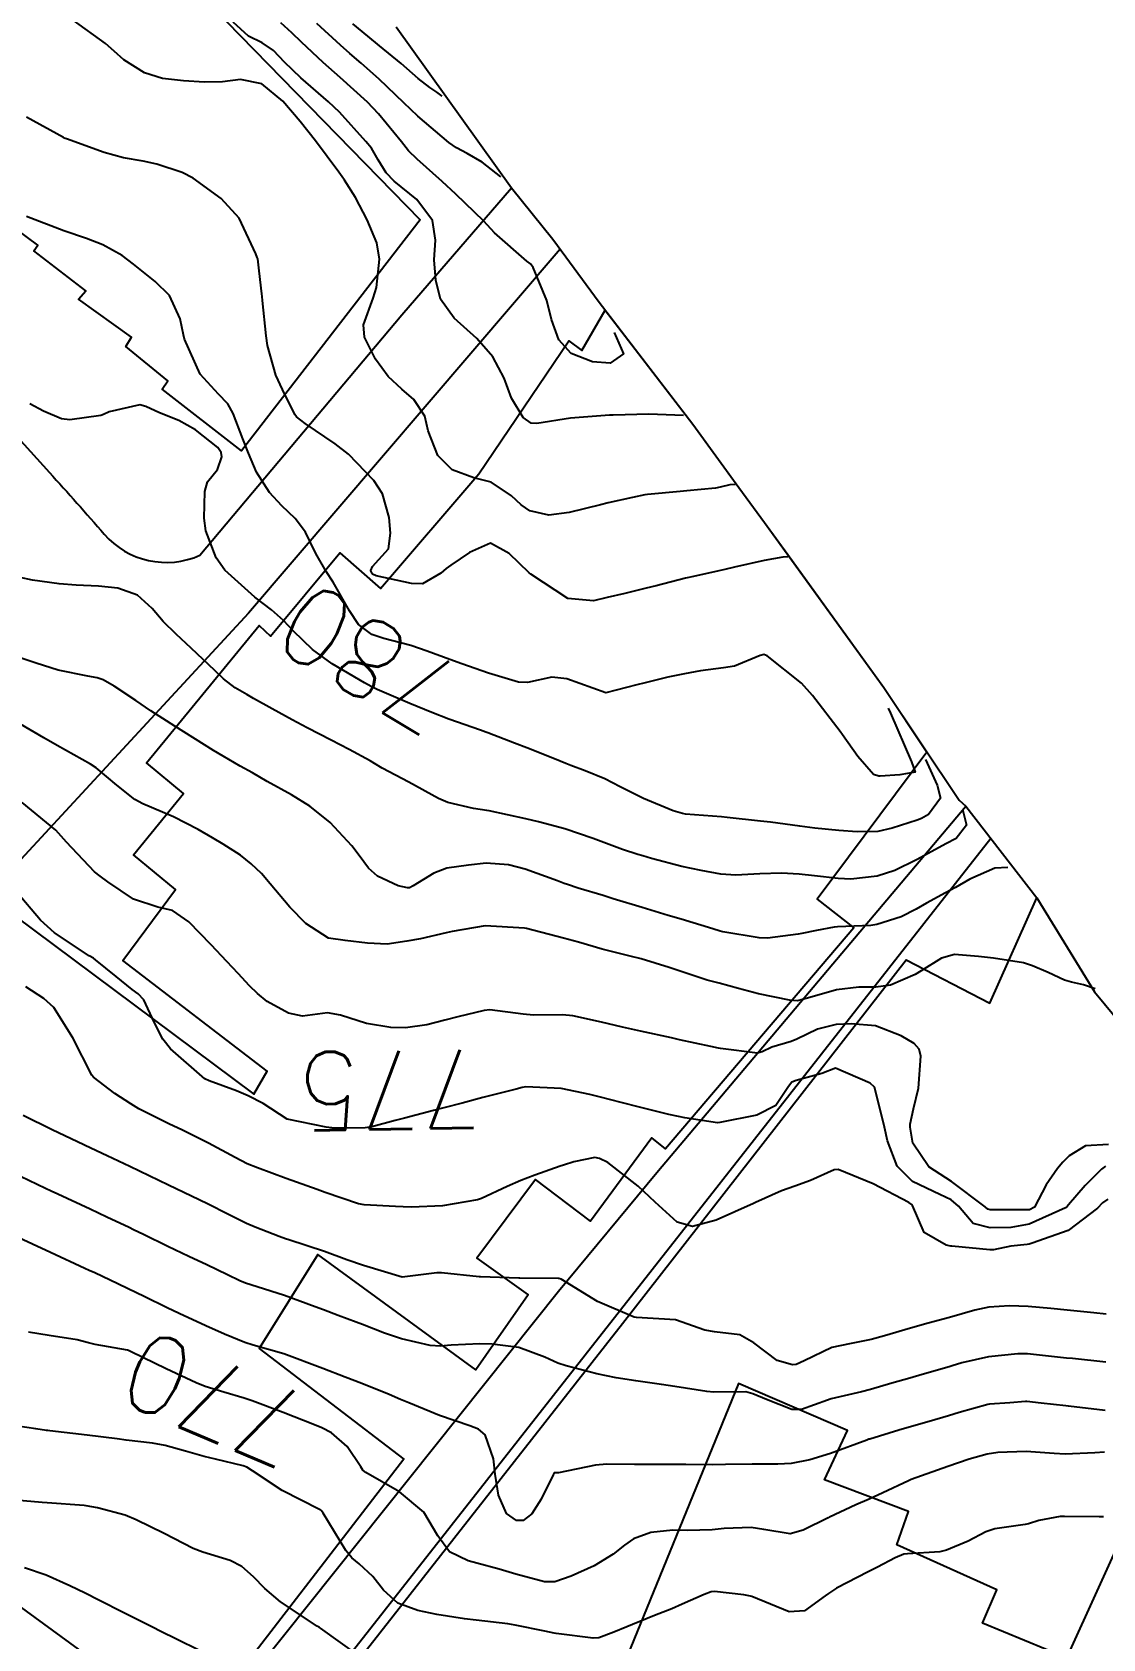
# Model space of a CAD drawing. Header units: metres. Extents: x 318500 to 325275, y 7408834 to 7428799.
# Drawn here: x 320347.3 to 320402, y 7410815.5 to 7410897.6 of the extents above; entities that cross this region are included whole.
import ezdxf
from ezdxf.enums import TextEntityAlignment as Align

# ---------------------------------------------------------------- set-up
doc = ezdxf.new("R2010")
doc.units = ezdxf.units.M
doc.header["$MEASUREMENT"] = 0
for name, color, linetype in [('Area', 45, 'Continuous'), ('Cotas', 45, 'Continuous'), ('Curvas de Nivel 1m', 11, 'Continuous'), ('Curvas de Nivel 5m', 15, 'Continuous'), ('Edificações', 30, 'Continuous'), ('Vias Primárias', 230, 'Continuous')]:
    doc.layers.add(name, color=color, linetype=linetype)
doc.styles.add('Style-STANDARD', font='STANDARD.shx')

msp = doc.modelspace()

# ---------------------------------------------------------------- linework, layer by layer
at = {"layer": 'Area'}
msp.add_lwpolyline([(320365.91, 7410897.82), (320371.797, 7410889.59), (320373.916, 7410886.976), (320376.285, 7410883.757), (320381.065, 7410877.524), (320382.51, 7410875.526), (320383.413, 7410874.279), (320384.738, 7410872.502), (320390.827, 7410864.06), (320394.683, 7410858.31), (320395.023, 7410858.001), (320398.645, 7410853.317), (320401.599, 7410848.515), (320410.389, 7410837.905)], dxfattribs=at)
at = {"layer": 'Curvas de Nivel 1m', "flags": 128}
for points, elevation in [([(320383.23, 7410874.43), (320382.966, 7410874.416), (320382.473, 7410874.295), (320382.236, 7410874.25), (320380.755, 7410874.115), (320380.426, 7410874.083), (320378.752, 7410873.921), (320378.62, 7410873.904), (320377.98, 7410873.782), (320376.747, 7410873.505), (320376.347, 7410873.407), (320374.742, 7410872.999), (320373.711, 7410872.87), (320372.742, 7410873.094), (320372.295, 7410873.406), (320371.804, 7410873.864), (320370.76, 7410874.56), (320369.882, 7410874.775), (320368.769, 7410875.192), (320368.039, 7410875.917), (320367.543, 7410877.178), (320367.375, 7410877.924), (320366.818, 7410878.78), (320366.196, 7410879.312), (320365.5, 7410879.95), (320364.843, 7410880.843), (320364.28, 7410881.969), (320364.241, 7410882.598), (320364.735, 7410883.962), (320364.895, 7410884.5), (320365.047, 7410885.958), (320364.922, 7410886.791), (320364.422, 7410887.968), (320363.826, 7410889.108), (320363.268, 7410889.986), (320363.144, 7410890.159), (320362.974, 7410890.391), (320361.79, 7410892.002), (320361.005, 7410892.986), (320360.109, 7410894.024), (320359.033, 7410894.917), (320357.953, 7410895.139), (320357.034, 7410895.006), (320356.109, 7410895.004), (320355.035, 7410895.071), (320353.966, 7410895.177), (320353.04, 7410895.472), (320351.984, 7410896.136), (320351.492, 7410896.581), (320351.058, 7410896.971), (320349.406, 7410898.167)], 783), ([(320380.59, 7410877.97), (320378.813, 7410878.029), (320377.003, 7410877.988), (320376.812, 7410877.979), (320374.81, 7410877.83), (320373.104, 7410877.548), (320372.806, 7410877.574), (320372.392, 7410877.856), (320371.807, 7410878.852), (320371.42, 7410879.871), (320370.846, 7410880.964), (320370.026, 7410881.893), (320368.875, 7410882.935), (320368.173, 7410883.917), (320367.94, 7410884.879), (320367.842, 7410885.921), (320367.913, 7410886.932), (320367.772, 7410887.922), (320366.956, 7410889.003), (320365.806, 7410889.947), (320365.389, 7410890.368), (320364.981, 7410891.036), (320364.64, 7410891.619), (320364.36, 7410891.969), (320363.012, 7410893.459), (320362.454, 7410893.996), (320361.038, 7410895.213), (320360.201, 7410896.023), (320359.633, 7410896.609), (320359.06, 7410897.004), (320358.362, 7410897.35), (320357.575, 7410898.062)], 784), ([(320371.26, 7410890.16), (320370.305, 7410890.907), (320369.536, 7410891.35), (320368.987, 7410891.636), (320368.599, 7410891.914), (320367.01, 7410893.263), (320366.301, 7410893.941), (320365.038, 7410895.144), (320364.111, 7410895.974), (320363.537, 7410896.465), (320363.059, 7410896.882), (320361.85, 7410898.002)], 786), ([(320368.25, 7410894.28), (320367.988, 7410894.482), (320367.632, 7410894.724), (320367.039, 7410895.188), (320366.159, 7410895.943), (320365.059, 7410896.856), (320364.45, 7410897.355), (320363.685, 7410897.981)], 787), ([(320385.92, 7410870.74), (320385.667, 7410870.729), (320384.713, 7410870.548), (320383.204, 7410870.21), (320382.706, 7410870.103), (320382.395, 7410870.035), (320381.106, 7410869.744), (320380.778, 7410869.669), (320380.699, 7410869.651), (320379.192, 7410869.266), (320378.691, 7410869.138), (320377.602, 7410868.871), (320376.683, 7410868.656), (320375.993, 7410868.498), (320374.682, 7410868.612), (320372.79, 7410869.849), (320372.701, 7410869.931), (320371.674, 7410870.907), (320370.723, 7410871.444), (320369.654, 7410870.958), (320368.706, 7410870.324), (320368.463, 7410870.153), (320368.198, 7410869.915), (320367.261, 7410869.355), (320366.692, 7410869.375), (320364.891, 7410869.763), (320364.698, 7410869.848), (320364.626, 7410869.961), (320364.613, 7410870.05), (320364.704, 7410870.25), (320365.518, 7410871.148), (320365.614, 7410871.947), (320365.541, 7410872.751), (320365.214, 7410873.953), (320364.76, 7410874.642), (320363.466, 7410875.98), (320362.788, 7410876.511), (320361.248, 7410877.561), (320360.808, 7410877.901), (320360.726, 7410878.011), (320360.091, 7410879.289), (320359.761, 7410880.026), (320359.338, 7410881.548), (320359.264, 7410882.034), (320359.077, 7410883.847), (320359.057, 7410884.037), (320359.042, 7410884.189), (320358.903, 7410885.362), (320358.832, 7410885.964), (320358.808, 7410886.042), (320358.728, 7410886.228), (320357.886, 7410888.056), (320356.955, 7410889.046), (320355.535, 7410890.084), (320354.973, 7410890.379), (320353.673, 7410890.805), (320352.978, 7410890.955), (320351.977, 7410891.132), (320350.983, 7410891.4), (320349.065, 7410892.094), (320348.99, 7410892.125), (320348.957, 7410892.138), (320348.909, 7410892.171), (320347.005, 7410893.216)], 782), ([(320391.06, 7410863.01), (320391.171, 7410862.76), (320392.243, 7410860.264), (320392.428, 7410859.735), (320391.653, 7410859.599), (320390.65, 7410859.528), (320390.569, 7410859.529), (320390.303, 7410859.614), (320389.496, 7410860.543), (320388.726, 7410861.638), (320388.593, 7410861.821), (320387.191, 7410863.661), (320386.629, 7410864.278), (320384.86, 7410865.688), (320384.705, 7410865.744), (320384.651, 7410865.74), (320384.508, 7410865.692), (320383.2, 7410865.153), (320382.64, 7410865.074), (320381.462, 7410864.913), (320380.635, 7410864.765), (320379.792, 7410864.599), (320378.628, 7410864.307), (320378.202, 7410864.2), (320376.62, 7410863.8), (320374.63, 7410864.501), (320373.869, 7410864.6), (320372.627, 7410864.317), (320372.153, 7410864.331), (320370.634, 7410864.796), (320369.26, 7410865.281), (320368.644, 7410865.503), (320367.493, 7410865.922), (320366.653, 7410866.207), (320365.277, 7410866.571), (320364.658, 7410866.767), (320363.976, 7410867.283), (320363.529, 7410867.977), (320362.692, 7410869.439), (320362.326, 7410869.994), (320361.801, 7410870.912), (320361.268, 7410872.005), (320360.737, 7410872.695), (320360.068, 7410873.345), (320359.427, 7410874.03), (320358.765, 7410875.067), (320358.353, 7410876.046), (320358.066, 7410876.776), (320357.58, 7410878.058), (320357.31, 7410878.557), (320356.82, 7410879.057), (320355.893, 7410880.079), (320355.087, 7410881.857), (320355.033, 7410882.088), (320354.872, 7410882.912), (320354.322, 7410884.099), (320353.596, 7410884.809), (320352.902, 7410885.359), (320352.481, 7410885.702), (320351.902, 7410886.135), (320350.918, 7410886.69), (320350.073, 7410887.009), (320348.929, 7410887.406), (320347.011, 7410888.127)], 781), ([(320394.87, 7410857.78), (320395.055, 7410857.03), (320394.522, 7410856.344), (320394.006, 7410856.079), (320393.105, 7410855.581), (320392.507, 7410855.265), (320391.385, 7410854.718), (320390.498, 7410854.416), (320389.138, 7410854.272), (320388.497, 7410854.305), (320387.28, 7410854.441), (320386.499, 7410854.532), (320385.596, 7410854.582), (320384.498, 7410854.539), (320383.262, 7410854.473), (320382.498, 7410854.529), (320381.487, 7410854.722), (320380.502, 7410854.923), (320378.951, 7410855.32), (320378.507, 7410855.455), (320378.262, 7410855.528), (320377.47, 7410855.786), (320376.515, 7410856.138), (320375.982, 7410856.344), (320374.525, 7410856.838), (320373.175, 7410857.199), (320372.533, 7410857.357), (320370.656, 7410857.761), (320370.538, 7410857.776), (320369.862, 7410857.89), (320368.544, 7410858.194), (320368.062, 7410858.4), (320366.559, 7410859.221), (320365.194, 7410859.951), (320364.795, 7410860.179), (320364.574, 7410860.314), (320363.502, 7410860.899), (320362.584, 7410861.366), (320361.361, 7410862.002), (320360.596, 7410862.42), (320359.562, 7410862.983), (320358.612, 7410863.511), (320358.27, 7410863.7), (320357.674, 7410864.054), (320357.075, 7410864.512), (320356.633, 7410864.934), (320355.433, 7410866.082), (320354.657, 7410866.791), (320354.005, 7410867.441), (320353.428, 7410868.109), (320352.68, 7410868.775), (320351.675, 7410869.146), (320350.686, 7410869.244), (320349.548, 7410869.301), (320348.688, 7410869.367), (320347.328, 7410869.553), (320346.692, 7410869.682)], 779), ([(320397.17, 7410854.86), (320396.503, 7410854.837), (320395.22, 7410854.272), (320394.493, 7410853.845), (320393.99, 7410853.568), (320393.014, 7410853.05), (320392.477, 7410852.739), (320391.72, 7410852.349), (320390.465, 7410851.949), (320390.17, 7410851.909), (320388.463, 7410851.83), (320388.292, 7410851.814), (320387.397, 7410851.656), (320386.634, 7410851.491), (320386.457, 7410851.461), (320384.882, 7410851.258), (320384.454, 7410851.271), (320382.595, 7410851.58), (320382.458, 7410851.619), (320382.09, 7410851.726), (320380.467, 7410852.222), (320379.805, 7410852.422), (320378.476, 7410852.822), (320377.002, 7410853.272), (320376.484, 7410853.43), (320375.213, 7410853.819), (320374.655, 7410853.991), (320374.492, 7410854.048), (320374.145, 7410854.182), (320372.499, 7410854.776), (320371.649, 7410855.01), (320370.502, 7410855.08), (320369.596, 7410854.989), (320368.499, 7410854.829), (320367.837, 7410854.576), (320366.78, 7410853.927), (320366.584, 7410853.834), (320366.488, 7410853.828), (320366.004, 7410853.937), (320364.958, 7410854.417), (320364.499, 7410854.841), (320364.022, 7410855.484), (320363.638, 7410855.973), (320362.528, 7410857.174), (320361.499, 7410858), (320360.549, 7410858.577), (320359.321, 7410859.266), (320358.565, 7410859.696), (320357.938, 7410860.049), (320357.061, 7410860.549), (320356.578, 7410860.845), (320354.59, 7410862.09), (320353.372, 7410862.879), (320352.609, 7410863.407), (320351.491, 7410864.137), (320350.931, 7410864.451), (320350.626, 7410864.554), (320350.142, 7410864.641), (320348.632, 7410864.951), (320347.515, 7410865.309), (320346.641, 7410865.605)], 778), ([(320401.63, 7410848.66), (320401.028, 7410848.867), (320400.425, 7410849.007), (320400.058, 7410849.117), (320399.235, 7410849.498), (320398.435, 7410849.836), (320397.962, 7410849.99), (320396.441, 7410850.234), (320395.67, 7410850.313), (320394.443, 7410850.417), (320393.776, 7410850.234), (320392.736, 7410849.585), (320392.428, 7410849.392), (320391.179, 7410848.846), (320390.421, 7410848.759), (320389.551, 7410848.753), (320388.42, 7410848.62), (320386.938, 7410848.185), (320386.414, 7410848.053), (320386.006, 7410848.082), (320384.417, 7410848.419), (320383.405, 7410848.69), (320382.422, 7410848.953), (320381.81, 7410849.115), (320380.428, 7410849.566), (320379.859, 7410849.756), (320378.436, 7410850.192), (320377.874, 7410850.343), (320376.443, 7410850.699), (320375.222, 7410851.045), (320374.451, 7410851.255), (320372.562, 7410851.745), (320372.459, 7410851.764), (320370.46, 7410851.88), (320368.762, 7410851.599), (320368.454, 7410851.53), (320367.145, 7410851.227), (320366.448, 7410851.098), (320365.441, 7410850.95), (320364.446, 7410850.997), (320363.296, 7410851.129), (320362.449, 7410851.257), (320361.283, 7410852.002), (320360.472, 7410852.835), (320359.475, 7410854.025), (320359.018, 7410854.555), (320358.5, 7410855.049), (320357.947, 7410855.491), (320357.073, 7410856.062), (320356.515, 7410856.386), (320355.787, 7410856.811), (320354.531, 7410857.464), (320352.964, 7410858.114), (320352.543, 7410858.344), (320351.622, 7410859.066), (320350.567, 7410859.959), (320350.281, 7410860.153), (320348.579, 7410861.104), (320347.891, 7410861.488), (320346.714, 7410862.198)], 777), ([(320402.319, 7410840.71), (320401.14, 7410840.646), (320400.31, 7410840.136), (320399.977, 7410839.813), (320399.708, 7410839.489), (320399.135, 7410838.65), (320398.526, 7410837.506), (320398.269, 7410837.382), (320396.417, 7410837.38), (320396.269, 7410837.381), (320396.15, 7410837.413), (320396.006, 7410837.534), (320394.289, 7410838.829), (320393.132, 7410839.578), (320392.318, 7410840.785), (320392.178, 7410841.592), (320392.171, 7410841.752), (320392.34, 7410842.54), (320392.606, 7410843.586), (320392.727, 7410845.232), (320392.63, 7410845.586), (320392.384, 7410845.871), (320391.714, 7410846.273), (320390.397, 7410846.77), (320389.155, 7410846.872), (320388.398, 7410846.852), (320387.438, 7410846.611), (320386.386, 7410846.089), (320386.087, 7410845.971), (320385.11, 7410845.683), (320384.609, 7410845.455), (320384.375, 7410845.38), (320382.479, 7410845.618), (320382.379, 7410845.641), (320381.985, 7410845.726), (320380.385, 7410846.068), (320379.985, 7410846.155), (320378.391, 7410846.502), (320377.468, 7410846.709), (320376.397, 7410846.959), (320374.942, 7410847.282), (320374.403, 7410847.333), (320372.923, 7410847.324), (320372.403, 7410847.38), (320370.694, 7410847.587), (320370.405, 7410847.568), (320369.066, 7410847.234), (320368.397, 7410847.063), (320367.481, 7410846.832), (320366.391, 7410846.674), (320365.641, 7410846.692), (320364.394, 7410846.893), (320363.053, 7410847.327), (320362.402, 7410847.433), (320361.126, 7410847.276), (320360.401, 7410847.424), (320359.314, 7410848.026), (320358.812, 7410848.432), (320358.418, 7410848.827), (320357.827, 7410849.452), (320357.254, 7410850.058), (320356.443, 7410850.916), (320355.307, 7410852.082), (320354.469, 7410852.666), (320353.729, 7410852.843), (320352.477, 7410853.254), (320351.168, 7410854.14), (320350.773, 7410854.426), (320350.495, 7410854.642), (320349.055, 7410856.165), (320348.519, 7410856.781), (320346.795, 7410858.196)], 776), ([(320402.277, 7410837.911), (320402.003, 7410837.726), (320401.744, 7410837.458), (320400.258, 7410836.316), (320398.412, 7410835.668), (320398.251, 7410835.624), (320398.161, 7410835.601), (320397.326, 7410835.519), (320396.443, 7410835.332), (320396.247, 7410835.322), (320394.299, 7410835.509), (320394.249, 7410835.519), (320394.023, 7410835.563), (320392.89, 7410836.214), (320392.302, 7410837.59), (320392.271, 7410837.625), (320392.116, 7410837.748), (320390.286, 7410838.704), (320388.497, 7410839.437), (320388.297, 7410839.426), (320387.079, 7410838.867), (320386.284, 7410838.59), (320385.607, 7410838.35), (320384.271, 7410837.745), (320384.236, 7410837.725), (320384.163, 7410837.692), (320382.261, 7410836.839), (320381.046, 7410836.527), (320380.26, 7410836.74), (320379.144, 7410837.761), (320378.282, 7410838.584), (320376.717, 7410839.794), (320376.303, 7410840.003), (320376.066, 7410840.041), (320374.988, 7410839.82), (320374.462, 7410839.663), (320374.297, 7410839.609), (320372.992, 7410839.141), (320372.285, 7410838.868), (320371.576, 7410838.565), (320370.271, 7410837.952), (320370.223, 7410837.929), (320370.068, 7410837.883), (320368.267, 7410837.578), (320366.687, 7410837.504), (320366.266, 7410837.525), (320365.874, 7410837.543), (320364.267, 7410837.624), (320363.989, 7410837.686), (320363.125, 7410837.977), (320362.274, 7410838.264), (320361.863, 7410838.407), (320360.284, 7410838.972), (320358.811, 7410839.513), (320358.295, 7410839.731), (320357.682, 7410840.049), (320356.311, 7410840.787), (320354.948, 7410841.456), (320354.325, 7410841.751), (320353.598, 7410842.101), (320352.762, 7410842.542), (320352.337, 7410842.797), (320351.531, 7410843.322), (320350.433, 7410844.149), (320350.352, 7410844.256), (320349.377, 7410846.16), (320348.403, 7410847.718), (320347.894, 7410848.178), (320346.985, 7410848.761)], 774), ([(320402.199, 7410832.034), (320401.557, 7410832.102), (320400.201, 7410832.239), (320399.364, 7410832.331), (320398.204, 7410832.434), (320397.258, 7410832.465), (320396.203, 7410832.4), (320395.486, 7410832.255), (320394.195, 7410831.88), (320393.101, 7410831.576), (320392.187, 7410831.32), (320390.857, 7410830.929), (320390.181, 7410830.74), (320389.076, 7410830.524), (320388.177, 7410830.333), (320386.762, 7410829.661), (320386.358, 7410829.477), (320386.167, 7410829.455), (320385.371, 7410829.678), (320384.179, 7410830.57), (320383.466, 7410830.984), (320382.184, 7410831.14), (320381.675, 7410831.217), (320380.19, 7410831.75), (320378.192, 7410831.871), (320378.071, 7410831.892), (320376.203, 7410832.696), (320374.34, 7410833.828), (320374.221, 7410833.87), (320374.178, 7410833.873), (320372.221, 7410833.887), (320372.182, 7410833.889), (320370.221, 7410833.949), (320370.148, 7410833.954), (320368.224, 7410834.152), (320367.981, 7410834.155), (320366.22, 7410833.93), (320364.229, 7410834.529), (320363.379, 7410834.827), (320362.239, 7410835.239), (320360.414, 7410835.842), (320360.248, 7410835.896), (320359.93, 7410836.015), (320358.706, 7410836.485), (320358.256, 7410836.673), (320357.339, 7410837.132), (320356.266, 7410837.68), (320355.447, 7410838.078), (320354.278, 7410838.629), (320353.285, 7410839.105), (320352.292, 7410839.587), (320351.132, 7410840.138), (320350.306, 7410840.524), (320349.621, 7410840.846), (320348.319, 7410841.457), (320346.848, 7410842.192)], 773), ([(320402.171, 7410829.583), (320400.466, 7410829.769), (320400.173, 7410829.8), (320398.641, 7410829.969), (320398.175, 7410830.008), (320397.68, 7410830.01), (320396.173, 7410829.864), (320394.813, 7410829.55), (320394.321, 7410829.404), (320394.167, 7410829.357), (320392.788, 7410828.953), (320392.158, 7410828.773), (320391.235, 7410828.518), (320390.149, 7410828.193), (320389.696, 7410828.068), (320388.141, 7410827.708), (320388.089, 7410827.693), (320387.953, 7410827.643), (320386.623, 7410827.173), (320386.133, 7410827.178), (320384.84, 7410827.683), (320384.144, 7410827.976), (320383.776, 7410828.065), (320382.145, 7410828.054), (320381.788, 7410828.083), (320380.149, 7410828.346), (320379.464, 7410828.443), (320378.153, 7410828.633), (320377.152, 7410828.788), (320376.158, 7410828.988), (320374.587, 7410829.4), (320374.166, 7410829.537), (320373.501, 7410829.837), (320372.175, 7410830.333), (320370.813, 7410830.507), (320370.176, 7410830.52), (320368.724, 7410830.451), (320368.175, 7410830.408), (320367.651, 7410830.439), (320366.178, 7410830.778), (320365.308, 7410831.07), (320364.185, 7410831.507), (320363.857, 7410831.635), (320362.944, 7410831.979), (320362.194, 7410832.26), (320361.768, 7410832.422), (320360.205, 7410832.993), (320358.802, 7410833.441), (320358.214, 7410833.629), (320357.919, 7410833.748), (320357.29, 7410834.054), (320356.227, 7410834.564), (320355.318, 7410834.995), (320354.241, 7410835.501), (320352.985, 7410836.109), (320352.485, 7410836.349), (320352.253, 7410836.463), (320351.118, 7410836.996), (320350.262, 7410837.4), (320348.617, 7410838.167), (320348.272, 7410838.329), (320347.979, 7410838.47), (320346.286, 7410839.287)], 772), ([(320402.135, 7410827.125), (320400.271, 7410827.345), (320400.138, 7410827.362), (320398.865, 7410827.499), (320398.141, 7410827.578), (320398.074, 7410827.578), (320397.274, 7410827.519), (320396.23, 7410827.438), (320396.138, 7410827.422), (320394.673, 7410827.011), (320394.129, 7410826.851), (320393.14, 7410826.559), (320392.12, 7410826.263), (320391.602, 7410826.111), (320390.111, 7410825.661), (320390.072, 7410825.649), (320389.964, 7410825.612), (320388.103, 7410824.927), (320387.049, 7410824.605), (320386.097, 7410824.411), (320385.405, 7410824.369), (320384.097, 7410824.377), (320382.743, 7410824.357), (320382.096, 7410824.348), (320380.709, 7410824.354), (320380.096, 7410824.358), (320379.493, 7410824.36), (320378.096, 7410824.367), (320376.677, 7410824.372), (320376.095, 7410824.321), (320374.202, 7410823.94), (320374.091, 7410823.936), (320373.988, 7410823.934), (320373.923, 7410823.832), (320373.318, 7410822.591), (320372.839, 7410821.842), (320372.401, 7410821.501), (320372.055, 7410821.501), (320371.541, 7410821.858), (320371.145, 7410822.793), (320370.974, 7410823.867), (320370.878, 7410824.649), (320370.454, 7410825.875), (320370.114, 7410826.164), (320369.675, 7410826.328), (320368.124, 7410826.865), (320366.551, 7410827.509), (320366.136, 7410827.689), (320365.545, 7410827.939), (320364.148, 7410828.498), (320363.299, 7410828.827), (320362.159, 7410829.261), (320360.17, 7410830.01), (320358.602, 7410830.461), (320358.176, 7410830.597), (320357.139, 7410831.015), (320356.184, 7410831.443), (320354.81, 7410832.084), (320354.194, 7410832.374), (320353.032, 7410832.937), (320352.208, 7410833.336), (320351.675, 7410833.592), (320350.499, 7410834.146), (320350.222, 7410834.275), (320349.992, 7410834.384), (320348.235, 7410835.201), (320346.393, 7410836.053)], 771), ([(320402.063, 7410821.678), (320401.838, 7410821.679), (320400.063, 7410821.709), (320399.845, 7410821.701), (320398.748, 7410821.5), (320398.23, 7410821.335), (320398.057, 7410821.288), (320396.498, 7410821.081), (320396.051, 7410820.918), (320395.137, 7410820.45), (320394.036, 7410819.978), (320393.697, 7410819.903), (320392.033, 7410819.8), (320391.854, 7410819.77), (320391.404, 7410819.596), (320390.512, 7410819.118), (320390.023, 7410818.877), (320388.417, 7410818.037), (320388.011, 7410817.771), (320387.839, 7410817.643), (320386.772, 7410816.885), (320385.997, 7410816.825), (320384.091, 7410817.607), (320384.009, 7410817.64), (320383.68, 7410817.695), (320382.171, 7410817.877), (320382.011, 7410817.857), (320381.651, 7410817.725), (320380.527, 7410817.217), (320379.999, 7410816.992), (320379.112, 7410816.64), (320377.986, 7410816.183), (320377.694, 7410816.064), (320377.026, 7410815.784), (320376.269, 7410815.502), (320375.975, 7410815.479), (320374.082, 7410815.725), (320373.979, 7410815.743), (320373.506, 7410815.835), (320371.985, 7410816.152), (320371.617, 7410816.225), (320369.988, 7410816.411), (320369.405, 7410816.472), (320367.992, 7410816.698), (320367.022, 7410816.892), (320366, 7410817.277), (320365.256, 7410817.941), (320364.712, 7410818.644), (320364.023, 7410819.284), (320363.649, 7410819.588), (320363.331, 7410819.97), (320362.178, 7410821.868), (320362.092, 7410821.99), (320362.06, 7410822.021), (320361.992, 7410822.06), (320360.075, 7410823.024), (320358.557, 7410824.033), (320358.277, 7410824.223), (320358.093, 7410824.3), (320356.671, 7410824.637), (320356.097, 7410824.775), (320355.132, 7410825.047), (320354.102, 7410825.328), (320353.458, 7410825.454), (320352.105, 7410825.612), (320351.648, 7410825.67), (320350.107, 7410825.859), (320348.198, 7410826.08), (320348.109, 7410826.09), (320348.036, 7410826.098), (320347.485, 7410826.179), (320346.113, 7410826.395)], 769), ([(320363.96, 7410814.62), (320362.031, 7410815.989), (320361.981, 7410816.03), (320361.87, 7410816.103), (320360, 7410817.339), (320359.195, 7410818.022), (320358.607, 7410818.623), (320358.021, 7410819.149), (320357.424, 7410819.449), (320356.028, 7410819.872), (320355.531, 7410820.075), (320354.041, 7410820.834), (320352.622, 7410821.541), (320352.055, 7410821.77), (320350.643, 7410822.141), (320350.061, 7410822.246), (320349.955, 7410822.258), (320348.063, 7410822.402), (320347.815, 7410822.422), (320346.066, 7410822.567)], 768), ([(320355.961, 7410814.797), (320354.576, 7410815.479), (320353.975, 7410815.782), (320353.343, 7410816.1), (320351.99, 7410816.779), (320350.707, 7410817.432), (320350.005, 7410817.791), (320349.236, 7410818.158), (320348.015, 7410818.704), (320346.916, 7410819.083)], 767)]:
    msp.add_lwpolyline(points, dxfattribs=dict(at, elevation=elevation))
at = {"layer": 'Curvas de Nivel 5m', "flags": 128}
for points, elevation in [([(320377.05, 7410882.21), (320377.529, 7410881.11), (320376.843, 7410880.636), (320375.946, 7410880.711), (320374.85, 7410881.131), (320374.218, 7410881.836), (320373.839, 7410882.876), (320373.609, 7410883.843), (320372.907, 7410885.531), (320372.767, 7410885.71), (320372.579, 7410885.855), (320370.931, 7410887.297), (320370.379, 7410887.888), (320368.96, 7410889.27), (320368.254, 7410889.917), (320366.981, 7410891.056), (320366.538, 7410891.489), (320366.182, 7410891.942), (320365.011, 7410893.376), (320364.437, 7410893.969), (320363.039, 7410895.242), (320362.173, 7410895.999), (320361.06, 7410897.034), (320360.569, 7410897.521), (320360.015, 7410898.026)], 785), ([(320392.96, 7410860.39), (320393.555, 7410859.08), (320393.72, 7410858.405), (320393.111, 7410857.581), (320392.753, 7410857.37), (320392.535, 7410857.279), (320391.258, 7410856.874), (320390.526, 7410856.707), (320389.464, 7410856.687), (320388.527, 7410856.765), (320387.302, 7410856.885), (320386.53, 7410856.981), (320385.04, 7410857.178), (320384.533, 7410857.243), (320382.827, 7410857.424), (320382.536, 7410857.449), (320380.689, 7410857.597), (320380.538, 7410857.621), (320380.065, 7410857.755), (320378.549, 7410858.397), (320377.354, 7410858.992), (320376.564, 7410859.392), (320375.574, 7410859.815), (320374.834, 7410860.087), (320374.574, 7410860.188), (320373.991, 7410860.42), (320372.581, 7410860.981), (320371.949, 7410861.224), (320370.589, 7410861.751), (320370.495, 7410861.787), (320370.217, 7410861.886), (320368.598, 7410862.45), (320367.738, 7410862.784), (320366.61, 7410863.249), (320364.944, 7410863.955), (320364.622, 7410864.114), (320364.293, 7410864.297), (320362.639, 7410865.269), (320361.624, 7410866), (320360.659, 7410866.938), (320360.143, 7410867.496), (320359.54, 7410868.027), (320358.68, 7410868.687), (320357.145, 7410870.063), (320356.709, 7410870.698), (320356.182, 7410872.075), (320356.087, 7410872.726), (320356.136, 7410874.076), (320356.262, 7410874.571), (320356.767, 7410875.211), (320356.998, 7410875.845), (320356.959, 7410876.067), (320356.784, 7410876.327), (320355.643, 7410877.236), (320354.804, 7410877.711), (320353.81, 7410878.105), (320353.116, 7410878.418), (320352.814, 7410878.51), (320351.233, 7410878.144), (320350.94, 7410878.016), (320350.807, 7410877.969), (320349.221, 7410877.749), (320348.804, 7410877.793), (320347.882, 7410878.184), (320347.176, 7410878.557)], 780), ([(320402.154, 7410839.6), (320401.962, 7410839.455), (320401.129, 7410838.625), (320400.272, 7410837.631), (320400.207, 7410837.545), (320400.123, 7410837.482), (320398.261, 7410836.638), (320397.315, 7410836.464), (320396.259, 7410836.453), (320395.401, 7410836.682), (320394.639, 7410837.554), (320394.275, 7410837.893), (320393.688, 7410838.16), (320392.289, 7410838.823), (320391.518, 7410839.598), (320391.015, 7410840.908), (320390.871, 7410841.605), (320390.373, 7410843.587), (320390.368, 7410843.61), (320390.35, 7410843.642), (320390.127, 7410843.84), (320388.365, 7410844.62), (320387.667, 7410844.344), (320386.355, 7410843.982), (320386.128, 7410843.898), (320385.956, 7410843.674), (320385.318, 7410842.703), (320384.335, 7410842.218), (320382.446, 7410841.833), (320382.331, 7410841.826), (320380.665, 7410842.077), (320380.334, 7410842.144), (320379.837, 7410842.253), (320378.338, 7410842.617), (320377.412, 7410842.855), (320376.343, 7410843.124), (320375.806, 7410843.27), (320374.347, 7410843.568), (320372.542, 7410843.655), (320372.348, 7410843.626), (320372.039, 7410843.546), (320370.342, 7410843.106), (320369.273, 7410842.83), (320368.337, 7410842.578), (320367.809, 7410842.442), (320366.331, 7410842.065), (320365.847, 7410841.937), (320364.664, 7410841.615), (320364.324, 7410841.561), (320362.758, 7410841.549), (320362.324, 7410841.606), (320360.33, 7410842.01), (320359.115, 7410842.805), (320358.342, 7410843.197), (320357.754, 7410843.459), (320356.349, 7410843.965), (320356.135, 7410844.072), (320354.373, 7410845.602), (320353.981, 7410846.096), (320353.535, 7410846.96), (320353.007, 7410848.111), (320352.716, 7410848.419), (320352.415, 7410848.633), (320351.593, 7410849.303), (320350.543, 7410850.148), (320350.431, 7410850.227), (320350.224, 7410850.361), (320348.45, 7410851.521), (320347.721, 7410852.181), (320346.482, 7410853.645)], 775), ([(320402.105, 7410824.992), (320401.608, 7410824.961), (320400.104, 7410824.887), (320399.531, 7410824.915), (320398.105, 7410825.027), (320396.651, 7410824.978), (320396.104, 7410824.884), (320395.188, 7410824.631), (320394.097, 7410824.265), (320392.227, 7410823.588), (320392.132, 7410823.547), (320392.089, 7410823.528), (320390.772, 7410822.911), (320390.075, 7410822.597), (320389.397, 7410822.293), (320388.061, 7410821.676), (320388.037, 7410821.664), (320387.982, 7410821.641), (320386.707, 7410821.003), (320386.047, 7410820.825), (320384.698, 7410821.036), (320384.052, 7410821.149), (320382.677, 7410821.085), (320382.049, 7410821.019), (320380.797, 7410820.991), (320380.049, 7410820.999), (320378.922, 7410820.886), (320378.042, 7410820.566), (320377.572, 7410820.242), (320377.001, 7410819.785), (320376.024, 7410819.179), (320374.853, 7410818.652), (320374.015, 7410818.361), (320373.492, 7410818.359), (320372.019, 7410818.753), (320371.171, 7410819.012), (320370.024, 7410819.325), (320369.583, 7410819.444), (320368.638, 7410819.901), (320368.042, 7410820.718), (320367.325, 7410821.917), (320366.075, 7410822.956), (320364.364, 7410823.956), (320364.21, 7410824.077), (320364.093, 7410824.249), (320363.408, 7410825.275), (320362.601, 7410825.983), (320362.114, 7410826.227), (320361.726, 7410826.384), (320360.125, 7410827.015), (320358.553, 7410827.615), (320358.136, 7410827.758), (320357.091, 7410828.056), (320356.144, 7410828.348), (320355.69, 7410828.532), (320354.157, 7410829.255), (320352.365, 7410830.117), (320352.234, 7410830.182), (320352.171, 7410830.201), (320350.515, 7410830.486), (320350.174, 7410830.577), (320349.608, 7410830.723), (320348.178, 7410830.952), (320347.115, 7410831.121)], 770)]:
    msp.add_lwpolyline(points, dxfattribs=dict(at, elevation=elevation))
at = {"layer": 'Edificações'}
for points in [[(320344.495, 7410911.146), (320367.128, 7410887.969), (320358.004, 7410876.151), (320353.955, 7410879.311), (320354.234, 7410879.729), (320352.094, 7410881.496), (320352.373, 7410881.96), (320349.674, 7410883.912), (320350.038, 7410884.342), (320347.385, 7410886.387), (320347.587, 7410886.662), (320344.871, 7410888.678), (320345.192, 7410889.086), (320342.594, 7410891.01), (320342.915, 7410891.36), (320340.259, 7410893.401), (320340.492, 7410893.838), (320335.264, 7410897.899)], [(320346.373, 7410852.436), (320358.633, 7410843.286), (320359.307, 7410844.452), (320351.941, 7410850.114), (320354.635, 7410853.746), (320352.479, 7410855.509), (320355.038, 7410858.648), (320353.153, 7410860.217), (320358.904, 7410867.227), (320359.488, 7410866.689), (320363.035, 7410870.949), (320365.105, 7410869.117), (320370.133, 7410874.991), (320374.725, 7410881.78), (320375.398, 7410881.287), (320376.597, 7410883.35), (320381.065, 7410877.524), (320383.413, 7410874.279), (320384.738, 7410872.502), (320385.926, 7410870.855), (320390.827, 7410864.06), (320393.036, 7410860.766), (320387.425, 7410853.252), (320389.291, 7410851.782), (320389.291, 7410851.782), (320379.679, 7410840.483), (320378.979, 7410841.051), (320375.834, 7410836.789), (320373.022, 7410838.92), (320370.023, 7410834.911), (320372.653, 7410833.022), (320369.975, 7410829.194), (320361.898, 7410835.084), (320358.899, 7410830.292), (320366.299, 7410824.638), (320355.964, 7410811.206)], [(320364.195, 7410814.658), (320377.481, 7410831.561), (320391.97, 7410850.147), (320396.246, 7410847.939), (320398.645, 7410853.317), (320401.599, 7410848.515), (320405.158, 7410844.22)], [(320403.446, 7410821.674), (320400.175, 7410814.474), (320395.874, 7410816.252), (320396.615, 7410817.955), (320391.499, 7410820.251), (320392.092, 7410821.955), (320387.791, 7410823.584), (320388.977, 7410826.102), (320383.408, 7410828.497), (320376.886, 7410812.518)], [(320352.333, 7410812.974), (320341.676, 7410820.755)]]:
    msp.add_lwpolyline(points, dxfattribs=at)
at = {"layer": 'Vias Primárias'}
for points in [[(320229.088, 7411047.169), (320197.121, 7411013.722), (320184.937, 7411001.045, 0.000424), (320182.192, 7410998.185, 0.282297), (320181.417, 7410994.61, 0.146548), (320186.316, 7410987.858, 0.02269), (320203.689, 7410975.8, 0.033429), (320226.619, 7410963.436, 0.019763), (320249.844, 7410953.94, -0.042506), (320264.959, 7410946.942, -0.020641), (320276, 7410940.022, 0.016767), (320295.94, 7410927.309, -0.074367), (320312.834, 7410913.577, -0.01154), (320323.699, 7410901.108, 0.035728), (320332.537, 7410891.904), (320342.992, 7410880.779), (320348.183, 7410875.058, -0.005394), (320350.987, 7410871.9, 0.331212), (320355.879, 7410870.828), (320366.203, 7410883.115), (320371.797, 7410889.59)], [(320374.295, 7410886.462), (320358.352, 7410867.855), (320345.89, 7410854.368), (320334.895, 7410840.7), (320324.015, 7410826.921), (320310.493, 7410809.376), (320300.29, 7410796.949), (320289.97, 7410784.065), (320276.41, 7410766.86, 0.097214), (320274.224, 7410762.595, 0.235323), (320275.014, 7410758.311, 0.063029), (320281.301, 7410751.834, 0.047129), (320289.82, 7410746.25, 0.072943), (320298.329, 7410743.236, 0.17509), (320303.484, 7410744.026, 0.124854), (320304.993, 7410745.422), (320317.679, 7410762.617), (320325.702, 7410772.455), (320374.195, 7410833.213), (320379.232, 7410839.276), (320395.023, 7410858.001)], [(320396.299, 7410856.351), (320353.212, 7410801.491), (320338.829, 7410782.264), (320310.162, 7410746.946, 0.008657), (320307.597, 7410743.672, 0.362094), (320307.679, 7410741.955, 0.200349), (320310.422, 7410740.687, -0.023269), (320317.71, 7410740.074, 0.065342), (320326.677, 7410740.074, 0.049523), (320336.689, 7410742.412, -0.010814), (320353.362, 7410747.695, -0.017092), (320365.986, 7410750.931, -0.061881), (320374.298, 7410751.708, -0.037551), (320381.315, 7410750.966, -0.03455), (320395.447, 7410747.363, 0.011282), (320410.89, 7410742.652, -0.027299), (320427.409, 7410737.028, -0.008411), (320437.481, 7410732.775, -0.003658), (320447.929, 7410728.063, -0.015059), (320455.268, 7410724.417, 0.074747), (320459.404, 7410722.945, 0.074691), (320465.122, 7410722.695, -2.247792)]]:
    msp.add_lwpolyline(points, format="xyb", dxfattribs=at)

# ---------------------------------------------------------------- texts
at = {"layer": 'Cotas', "style": 'Style-STANDARD'}
for s, rotation, p in [('780', 149.22728, (320364.481, 7410865.528, 780)), ('775', 180.9221, (320365.607, 7410843.496, 775)), ('770', 157.09499, (320356.582, 7410827.705, 770))]:
    msp.add_text(s, height=4, rotation=rotation, dxfattribs=at).set_placement(p, align=Align.MIDDLE_CENTER)

doc.saveas('drawing.dxf')
